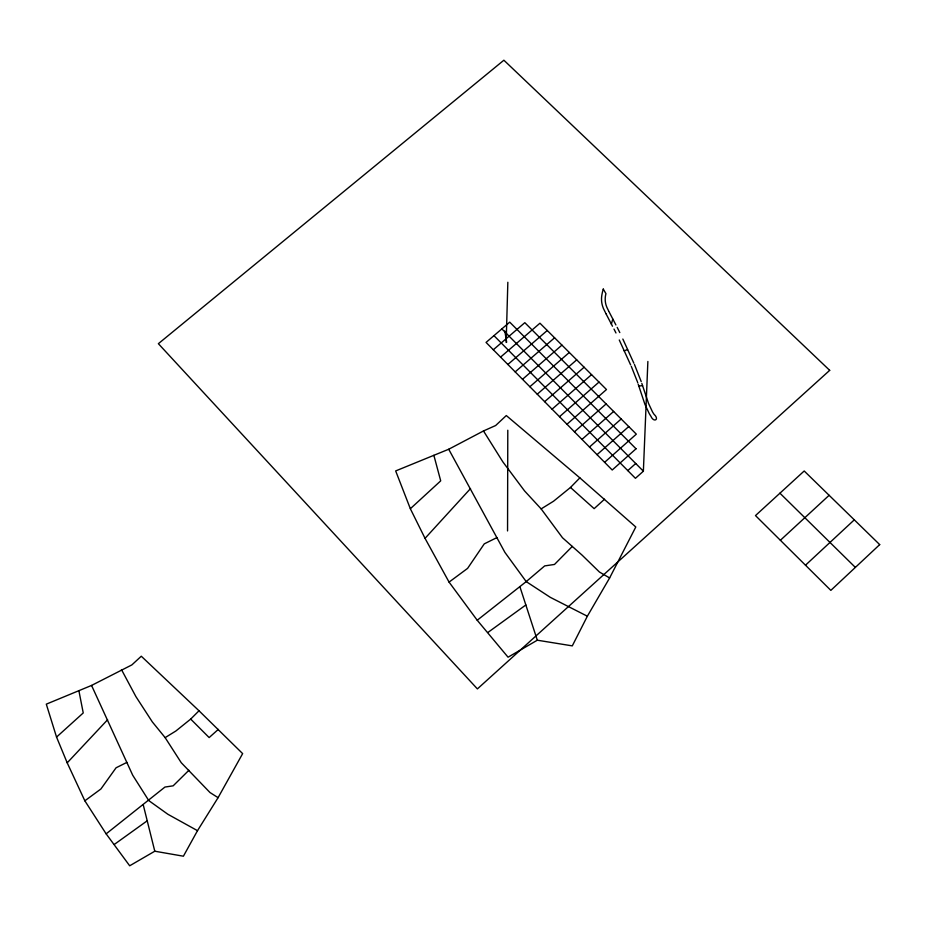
<?xml version="1.0" encoding="UTF-8"?>
<svg xmlns="http://www.w3.org/2000/svg" width="926" height="926" viewBox="0 0 926 926"><rect width="100%" height="100%" fill="white"/><g stroke="black" fill="none" stroke-linecap="round" stroke-linejoin="round"><path stroke-width="1.39" d="M507.552 530.945L507.795 430.231M506.163 342.481L507.842 282.268M493.963 335.652L635.433 478.314L643.373 471.195L647.876 361.464M611.368 324.169L612.757 319.088M587.35 616.218L572.291 645.873L537.312 640.202L508.061 657.205L477.214 620.246L449.064 582.107L425.034 538.353L410.345 508.733L395.668 470.929L448.716 449.249L483.488 430.96L495.653 425.52L506.302 415.554L579.861 477.874L635.792 526.987L609.632 577.951L587.35 616.218L550.299 597.339L526.211 581.609L504.901 552.371L448.716 449.249M197.504 830.668L183.406 856.203L154.792 851.214L129.686 865.787L106.143 833.851L84.845 800.805L67.204 762.839L56.544 737.084L46.3 704.154L91.558 685.437L131.886 664.891L141.284 656.221L199.009 710.774L242.647 753.614L218.085 797.668L197.504 830.668L167.872 814.267L148.785 800.596L132.707 775.224L91.558 685.437M470.524 488.569L425.034 538.353M107.601 719.745L67.204 762.839M483.488 430.96L502.818 461.819L524.533 490.884L541.143 508.895L553.516 501.244L570.485 487.458L579.861 477.874M572.28 546.433L554.489 564.455L544.696 565.902L526.211 581.609L477.214 620.246M121.468 669.602L135.879 696.56L152.339 721.921L165.141 737.628L175.847 731.019L190.687 719.085L199.009 710.774M188.904 770.282L173.162 785.827L164.955 787.054L106.143 833.851M805.493 565.196L854.293 519.845M780.375 540.275L829.129 495.294M410.345 508.733L440.707 480.86L433.866 455.326M604.551 499.195L594.145 508.652L570.485 487.458M56.544 737.084L83.236 712.951L78.884 690.68M218.316 729.387L209.149 737.571L190.687 719.085M627.782 470.605L635.734 463.509M604.609 462.329L636.324 434.144L524.822 322.676L493.315 349.762M597.038 454.666L628.742 426.562M581.956 439.41L613.637 411.457M589.492 447.026L621.172 418.992M574.456 431.817L606.113 403.944M559.512 416.7L599.006 382.079M566.967 424.258L606.484 389.533L539.951 323.209L500.584 357.112M552.07 409.176L591.552 374.648M537.254 394.198L576.701 359.844M544.65 401.676L584.121 367.228M529.869 386.732L569.305 352.47M515.18 371.882L554.593 337.793M522.519 379.301L561.943 345.12M507.876 364.485L547.254 330.489M449.064 582.107L467.595 568.379L484.263 543.863L496.938 537.589M84.845 800.805L100.922 788.975L116.063 767.793L126.897 762.387M487.967 632.423L525.841 604.967M114.396 844.373L147.222 820.795M624.124 350.861L627.562 349.6M638.801 386.038L642.563 385.644L648.547 403.458L652.529 411.954A47.076 43.615 14.8 0 0 653.976 414.223C659.925 419.559 653.721 423.113 650.804 416.063A50.791 47.064 14.8 0 1 649.242 413.586L644.913 404.303L638.211 384.244M609.632 577.951L599.446 572.036L582.107 555.149L562.487 537.751L541.143 508.895M218.085 797.668L209.982 792.529L181.264 762.723L165.141 737.628M779.935 493.199L855.358 567.406M501.846 328.892L643.373 471.195M603.277 289.086L605.94 293.646A25.419 23.335 8.7 0 0 605.21 298.531L605.245 300.522A23.972 22.016 8.6 0 0 606.102 305.21L606.727 306.946A28.486 26.136 8.8 0 0 606.947 307.478L608.741 311.159M615.894 324.945L609.088 311.842M612.48 326.23L606.067 313.868M617.191 327.376L619.807 332.584M613.984 329.054L615.964 332.978M605.315 312.386L603.52 308.682A31.797 29.181 8.8 0 1 603.266 308.092L602.56 306.078A27.676 25.407 8.6 0 1 601.564 300.672L601.518 298.369A33.614 30.847 8.9 0 1 602.155 293.53L602.282 292.871A54.194 49.703 10 0 1 603.266 289.086M605.639 313.034L605.974 313.694M633.847 363.177L622.839 339.043M630.618 364.89L619.274 340.004M634.449 364.462L641.209 381.581M631.289 366.349L637.238 381.373M637.505 382.125L637.759 382.889M641.834 383.457L642.563 385.644M519.868 586.609L537.312 640.202M143.264 804.902L154.792 851.214M504.832 330.999L506.661 342.226M879.7 544.615L830.842 590.371L755.489 515.574L804.196 470.987L879.7 544.615M829.696 370.342L477.399 688.909L158.369 343.685L503.883 60.213L829.696 370.342M636.035 448.786L612.213 470.003L486.057 342.423L509.717 322.144L636.035 448.786"/></g></svg>
